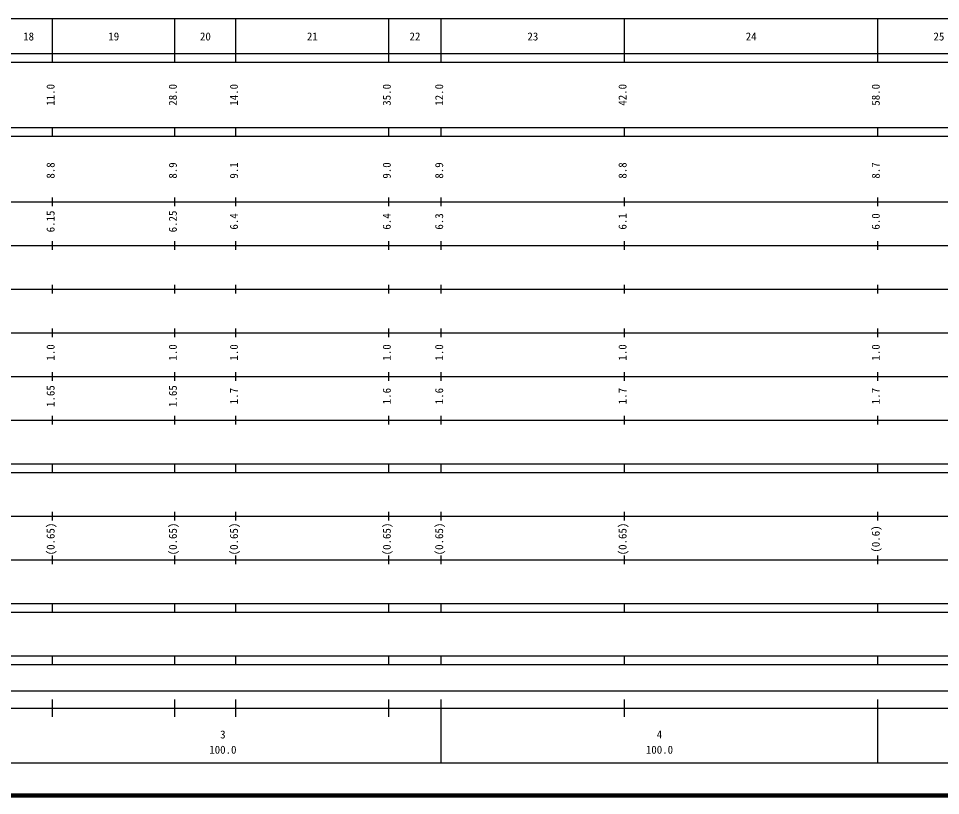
# Model space of a CAD drawing. Units: millimetres on the paper, enlarged 1000 times. Extents: x 40000 to 680000, y 20000 to 380000.
# Drawn here: x 271176 to 482380, y 20000 to 198000 of the extents above; entities that cross this region are included whole.
import ezdxf
from ezdxf.enums import TextEntityAlignment as Align

# ---------------------------------------------------------------- set-up
doc = ezdxf.new("R2010")
doc.units = ezdxf.units.MM
doc.header["$LTSCALE"] = 1000
doc.layers.add('M-TTL', color=7, linetype='Continuous', lineweight=13)
doc.layers.add('M-TTL-BAND', color=7, linetype='Continuous', lineweight=25)
doc.styles.add('ＭＳ ゴシック', font='')
doc.styles.get('ＭＳ ゴシック').set_extended_font_data('MS Gothic')

msp = doc.modelspace()

# ---------------------------------------------------------------- linework, layer by layer
at = {"layer": 'M-TTL', "color": 2, "lineweight": 140}
msp.add_line((40000, 20000), (680000, 20000), dxfattribs=at)
at = {"layer": 'M-TTL-BAND'}
for p, q in [((68000, 198000), (579000, 198000)), ((279000, 188000), (279000, 198000)), ((307000, 188000), (307000, 198000)), ((321000, 188000), (321000, 198000)), ((356000, 188000), (356000, 198000)), ((368000, 188000), (368000, 198000)), ((410000, 188000), (410000, 198000)), ((468000, 188000), (468000, 198000)), ((40000, 190000), (579000, 190000)), ((40000, 188000), (579000, 188000)), ((40000, 173000), (579000, 173000)), ((279000, 171000), (279000, 173000)), ((307000, 171000), (307000, 173000)), ((321000, 171000), (321000, 173000)), ((356000, 171000), (356000, 173000)), ((368000, 171000), (368000, 173000)), ((410000, 171000), (410000, 173000)), ((468000, 171000), (468000, 173000)), ((40000, 171000), (579000, 171000)), ((279000, 155000), (279000, 157000)), ((307000, 155000), (307000, 157000)), ((321000, 155000), (321000, 157000)), ((356000, 155000), (356000, 157000)), ((368000, 155000), (368000, 157000)), ((410000, 155000), (410000, 157000)), ((468000, 155000), (468000, 157000)), ((40000, 156000), (579000, 156000)), ((46000, 146000), (579000, 146000)), ((279000, 145000), (279000, 147000)), ((307000, 145000), (307000, 147000)), ((321000, 145000), (321000, 147000)), ((356000, 145000), (356000, 147000)), ((368000, 145000), (368000, 147000)), ((410000, 145000), (410000, 147000)), ((468000, 145000), (468000, 147000)), ((52000, 136000), (579000, 136000)), ((279000, 135000), (279000, 137000)), ((307000, 135000), (307000, 137000)), ((321000, 135000), (321000, 137000)), ((356000, 135000), (356000, 137000)), ((368000, 135000), (368000, 137000)), ((410000, 135000), (410000, 137000)), ((468000, 135000), (468000, 137000)), ((279000, 125000), (279000, 127000)), ((307000, 125000), (307000, 127000)), ((321000, 125000), (321000, 127000)), ((356000, 125000), (356000, 127000)), ((368000, 125000), (368000, 127000)), ((410000, 125000), (410000, 127000)), ((468000, 125000), (468000, 127000)), ((46000, 126000), (579000, 126000)), ((279000, 115000), (279000, 117000)), ((307000, 115000), (307000, 117000)), ((321000, 115000), (321000, 117000)), ((356000, 115000), (356000, 117000)), ((368000, 115000), (368000, 117000)), ((410000, 115000), (410000, 117000)), ((468000, 115000), (468000, 117000)), ((52000, 116000), (579000, 116000)), ((46000, 106000), (579000, 106000)), ((279000, 105000), (279000, 107000)), ((307000, 105000), (307000, 107000)), ((321000, 105000), (321000, 107000)), ((356000, 105000), (356000, 107000)), ((368000, 105000), (368000, 107000)), ((410000, 105000), (410000, 107000)), ((468000, 105000), (468000, 107000)), ((40000, 96000), (579000, 96000)), ((279000, 94000), (279000, 96000)), ((307000, 94000), (307000, 96000)), ((321000, 94000), (321000, 96000)), ((356000, 94000), (356000, 96000)), ((368000, 94000), (368000, 96000)), ((410000, 94000), (410000, 96000)), ((468000, 94000), (468000, 96000)), ((40000, 94000), (579000, 94000)), ((279000, 83000), (279000, 85000)), ((307000, 83000), (307000, 85000)), ((321000, 83000), (321000, 85000)), ((356000, 83000), (356000, 85000)), ((368000, 83000), (368000, 85000)), ((410000, 83000), (410000, 85000)), ((468000, 83000), (468000, 85000)), ((49000, 84000), (579000, 84000)), ((40000, 74000), (579000, 74000)), ((279000, 73000), (279000, 75000)), ((307000, 73000), (307000, 75000)), ((321000, 73000), (321000, 75000)), ((356000, 73000), (356000, 75000)), ((368000, 73000), (368000, 75000)), ((410000, 73000), (410000, 75000)), ((468000, 73000), (468000, 75000)), ((40000, 64000), (579000, 64000)), ((279000, 62000), (279000, 64000)), ((307000, 62000), (307000, 64000)), ((321000, 62000), (321000, 64000)), ((356000, 62000), (356000, 64000)), ((368000, 62000), (368000, 64000)), ((410000, 62000), (410000, 64000)), ((468000, 62000), (468000, 64000)), ((40000, 62000), (579000, 62000)), ((40000, 52000), (579000, 52000)), ((279000, 50000), (279000, 52000)), ((307000, 50000), (307000, 52000)), ((321000, 50000), (321000, 52000)), ((356000, 50000), (356000, 52000)), ((368000, 50000), (368000, 52000)), ((410000, 50000), (410000, 52000)), ((468000, 50000), (468000, 52000)), ((40000, 50000), (579000, 50000)), ((71000, 44000), (565000, 44000)), ((279000, 38000), (279000, 42000)), ((307000, 38000), (307000, 42000)), ((321000, 38000), (321000, 42000)), ((356000, 38000), (356000, 42000)), ((368000, 27500), (368000, 42000)), ((410000, 38000), (410000, 42000)), ((468000, 27500), (468000, 42000)), ((40000, 40000), (579000, 40000)), ((68000, 27500), (579000, 27500))]:
    msp.add_line(p, q, dxfattribs=at)

# ---------------------------------------------------------------- texts
at = {"layer": 'M-TTL-BAND', "style": 'ＭＳ ゴシック'}
for s, p in [('18', (273500, 192405)), ('19', (293000, 192405)), ('20', (314000, 192405)), ('21', (338500, 192405)), ('22', (362000, 192405)), ('23', (389000, 192405)), ('24', (439000, 192405)), ('25', (482000, 192405)), ('3', (318000, 32523)), ('4', (418000, 32523)), ('100.0', (318000, 29033)), ('100.0', (418000, 29033))]:
    msp.add_text(s, height=1833, dxfattribs=at).set_placement(p, align=Align.BOTTOM_CENTER)
for s, p in [('11.0', (280000, 180500)), ('28.0', (308000, 180500)), ('14.0', (322000, 180500)), ('35.0', (357000, 180500)), ('12.0', (369000, 180500)), ('42.0', (411000, 180500)), ('58.0', (469000, 180500)), ('8.8', (280000, 163174)), ('8.9', (308000, 163174)), ('9.1', (322000, 163174)), ('9.0', (357000, 163174)), ('8.9', (369000, 163174)), ('8.8', (411000, 163174)), ('8.7', (469000, 163174)), ('6.15', (280000, 151500)), ('6.25', (308000, 151500)), ('6.4', (322000, 151500)), ('6.4', (357000, 151500)), ('6.3', (369000, 151500)), ('6.1', (411000, 151500)), ('6.0', (469000, 151500)), ('1.0', (280000, 121500)), ('1.0', (308000, 121500)), ('1.0', (322000, 121500)), ('1.0', (357000, 121500)), ('1.0', (369000, 121500)), ('1.0', (411000, 121500)), ('1.0', (469000, 121500)), ('1.65', (280000, 111500)), ('1.65', (308000, 111500)), ('1.7', (322000, 111500)), ('1.6', (357000, 111500)), ('1.6', (369000, 111500)), ('1.7', (411000, 111500)), ('1.7', (469000, 111500)), ('(0.65)', (280000, 78764)), ('(0.65)', (308000, 78764)), ('(0.65)', (322000, 78764)), ('(0.65)', (357000, 78764)), ('(0.65)', (369000, 78764)), ('(0.65)', (411000, 78764)), ('(0.6)', (469000, 78764))]:
    msp.add_text(s, height=1833, rotation=90, dxfattribs=at).set_placement(p, align=Align.BOTTOM_CENTER)

doc.saveas('drawing.dxf')
